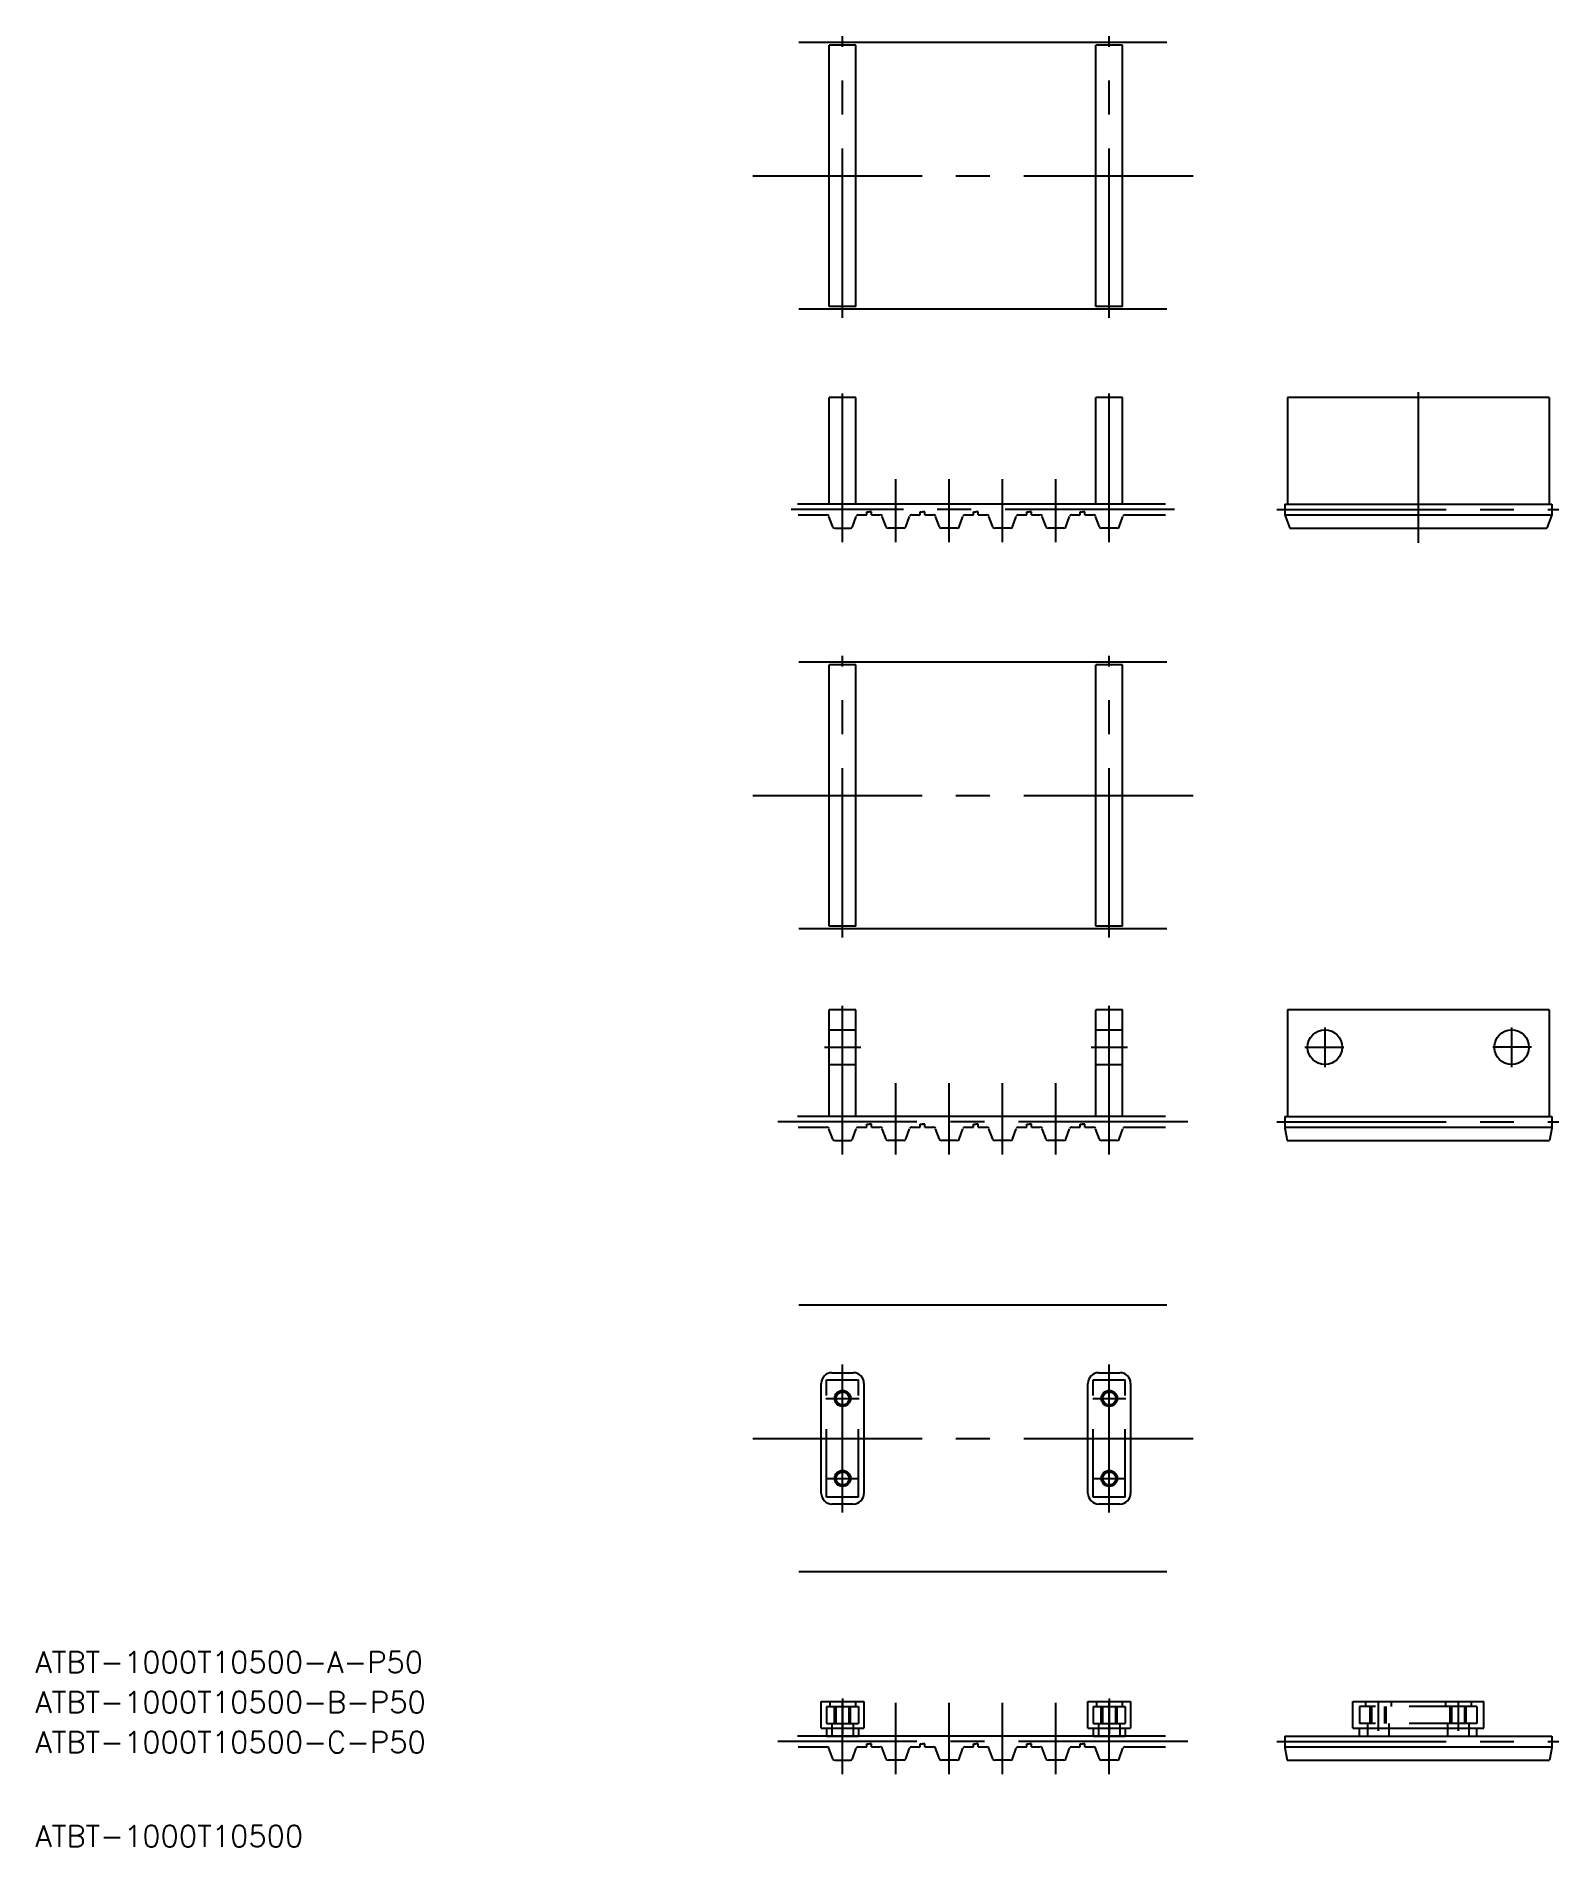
# Model space of a CAD drawing. Extents: x 339 to 625, y -176 to 163.
import ezdxf

# ---------------------------------------------------------------- set-up
doc = ezdxf.new("R2010")
doc.units = 0
doc.linetypes.add('CENTER', pattern=[50.8, 31.75, -6.35, 6.35, -6.35])
doc.linetypes.add('DASHED', pattern=[19.05, 12.7, -6.35])
doc.layers.get('0').update_dxf_attribs({"linetype": 'CONTINUOUS'})
doc.layers.add('CENTER', color=1, linetype='CENTER')
doc.styles.get("Standard").update_dxf_attribs({"font": 'txt', "bigfont": 'BIGFONT'})

msp = doc.modelspace()

# ---------------------------------------------------------------- linework, layer by layer
at = {"color": 7, "linetype": 'CONTINUOUS'}
for p, q in [((551.35, 162.27), (482.33, 162.27)), ((551.35, 112.27), (482.33, 112.27)), ((493.05, 112.77), (488.05, 112.77)), ((543.05, 112.77), (538.05, 112.77)), ((573.97, 95.73), (573.97, 75.73)), ((622.97, 95.73), (622.97, 75.73)), ((573.47, 75.73), (623.47, 75.73)), ((573.47, 75.73), (573.47, 73.73)), ((623.47, 75.73), (623.47, 73.73)), ((482.25, 73.73), (487.61, 73.73)), ((488.7, 71.49), (487.99, 73.46)), ((492.4, 71.49), (493.11, 73.46)), ((493.49, 73.73), (495.11, 73.73)), ((495.11, 73.73), (495.11, 74.31)), ((495.11, 74.31), (495.55, 74.31)), ((495.99, 74.31), (495.55, 74.31)), ((495.99, 73.73), (495.99, 74.31)), ((495.99, 73.73), (497.61, 73.73)), ((498.7, 71.49), (497.99, 73.46)), ((502.4, 71.49), (503.11, 73.46)), ((503.49, 73.73), (505.11, 73.73)), ((505.11, 73.73), (505.11, 74.31)), ((505.11, 74.31), (505.55, 74.31)), ((505.99, 74.31), (505.55, 74.31)), ((505.99, 73.73), (505.99, 74.31)), ((505.99, 73.73), (507.61, 73.73)), ((508.7, 71.49), (507.99, 73.46)), ((512.4, 71.49), (513.11, 73.46)), ((513.49, 73.73), (515.11, 73.73)), ((515.11, 73.73), (515.11, 74.31)), ((515.11, 74.31), (515.55, 74.31)), ((515.99, 74.31), (515.55, 74.31)), ((515.99, 73.73), (515.99, 74.31)), ((515.99, 73.73), (517.61, 73.73)), ((518.7, 71.49), (517.99, 73.46)), ((522.4, 71.49), (523.11, 73.46)), ((523.49, 73.73), (525.11, 73.73)), ((525.11, 73.73), (525.11, 74.31)), ((525.11, 74.31), (525.55, 74.31)), ((525.99, 74.31), (525.55, 74.31)), ((525.99, 73.73), (525.99, 74.31)), ((525.99, 73.73), (527.61, 73.73)), ((528.7, 71.49), (527.99, 73.46)), ((532.4, 71.49), (533.11, 73.46)), ((533.49, 73.73), (535.11, 73.73)), ((535.11, 73.73), (535.11, 74.31)), ((535.11, 74.31), (535.55, 74.31)), ((535.99, 74.31), (535.55, 74.31)), ((535.99, 73.73), (535.99, 74.31)), ((535.99, 73.73), (537.61, 73.73)), ((538.7, 71.49), (537.99, 73.46)), ((542.4, 71.49), (543.11, 73.46)), ((543.49, 73.73), (551.1, 73.73)), ((573.47, 73.73), (623.47, 73.73)), ((573.47, 73.73), (574.38, 71.23)), ((623.47, 73.73), (622.56, 71.23)), ((489.08, 71.23), (492.02, 71.23)), ((502.02, 71.23), (499.08, 71.23)), ((512.02, 71.23), (509.08, 71.23)), ((522.02, 71.23), (519.08, 71.23)), ((532.02, 71.23), (529.08, 71.23)), ((542.02, 71.23), (539.08, 71.23)), ((574.38, 71.23), (622.56, 71.23)), ((551.35, 46.11), (482.33, 46.11)), ((493.05, -3.39), (488.05, -3.39)), ((543.05, -3.39), (538.05, -3.39)), ((551.35, -3.89), (482.33, -3.89)), ((573.97, -19.06), (573.97, -39.06)), ((622.97, -19.06), (622.97, -39.06)), ((495.11, -41.06), (495.11, -40.48)), ((495.11, -40.48), (495.55, -40.48)), ((495.99, -40.48), (495.55, -40.48)), ((495.99, -41.06), (495.99, -40.48)), ((505.11, -41.06), (505.11, -40.48)), ((505.11, -40.48), (505.55, -40.48)), ((505.99, -40.48), (505.55, -40.48)), ((505.99, -41.06), (505.99, -40.48)), ((515.11, -41.06), (515.11, -40.48)), ((515.11, -40.48), (515.55, -40.48)), ((515.99, -40.48), (515.55, -40.48)), ((515.99, -41.06), (515.99, -40.48)), ((525.11, -41.06), (525.11, -40.48)), ((525.11, -40.48), (525.55, -40.48)), ((525.99, -40.48), (525.55, -40.48)), ((525.99, -41.06), (525.99, -40.48)), ((535.11, -41.06), (535.11, -40.48)), ((535.11, -40.48), (535.55, -40.48)), ((535.99, -40.48), (535.55, -40.48)), ((535.99, -41.06), (535.99, -40.48)), ((573.47, -39.06), (623.47, -39.06)), ((573.47, -39.06), (573.47, -41.26)), ((623.47, -39.06), (623.47, -41.26)), ((482.25, -41.06), (487.61, -41.06)), ((488.7, -43.3), (487.99, -41.33)), ((489.08, -43.56), (492.02, -43.56)), ((492.4, -43.3), (493.11, -41.33)), ((493.49, -41.06), (495.11, -41.06)), ((495.99, -41.06), (497.61, -41.06)), ((498.7, -43.3), (497.99, -41.33)), ((502.02, -43.56), (499.08, -43.56)), ((502.4, -43.3), (503.11, -41.33)), ((503.49, -41.06), (505.11, -41.06)), ((505.99, -41.06), (507.61, -41.06)), ((508.7, -43.3), (507.99, -41.33)), ((512.02, -43.56), (509.08, -43.56)), ((512.4, -43.3), (513.11, -41.33)), ((513.49, -41.06), (515.11, -41.06)), ((515.99, -41.06), (517.61, -41.06)), ((518.7, -43.3), (517.99, -41.33)), ((522.02, -43.56), (519.08, -43.56)), ((522.4, -43.3), (523.11, -41.33)), ((523.49, -41.06), (525.11, -41.06)), ((525.99, -41.06), (527.61, -41.06)), ((528.7, -43.3), (527.99, -41.33)), ((532.02, -43.56), (529.08, -43.56)), ((532.4, -43.3), (533.11, -41.33)), ((533.49, -41.06), (535.11, -41.06)), ((535.99, -41.06), (537.61, -41.06)), ((538.7, -43.3), (537.99, -41.33)), ((542.02, -43.56), (539.08, -43.56)), ((542.4, -43.3), (543.11, -41.33)), ((543.49, -41.06), (551.1, -41.06)), ((573.47, -41.06), (623.47, -41.06)), ((573.47, -41.26), (573.91, -43.56)), ((573.91, -43.56), (623.04, -43.56)), ((623.47, -41.26), (623.04, -43.56)), ((551.35, -74.39), (482.33, -74.39)), ((488.55, -87.09), (492.55, -87.09)), ((538.55, -87.09), (542.55, -87.09)), ((486.55, -109.69), (486.55, -89.09)), ((494.55, -89.09), (494.55, -109.69)), ((536.55, -109.69), (536.55, -89.09)), ((544.55, -89.09), (544.55, -109.69)), ((492.55, -111.69), (488.55, -111.69)), ((542.55, -111.69), (538.55, -111.69)), ((551.35, -124.39), (482.33, -124.39)), ((486.55, -148.72), (494.55, -148.72)), ((486.55, -153.72), (486.55, -148.72)), ((494.55, -148.72), (494.55, -153.72)), ((536.55, -148.72), (544.55, -148.72)), ((536.55, -153.72), (536.55, -148.72)), ((544.55, -148.72), (544.55, -153.72)), ((586.17, -148.72), (610.77, -148.72)), ((586.17, -153.72), (586.17, -148.72)), ((610.77, -153.72), (610.77, -148.72)), ((486.55, -153.72), (494.55, -153.72)), ((487.55, -153.72), (487.55, -155.22)), ((487.55, -155.22), (493.55, -155.22)), ((493.55, -153.72), (493.55, -155.22)), ((536.55, -153.72), (544.55, -153.72)), ((537.55, -153.72), (537.55, -155.22)), ((537.55, -155.22), (543.55, -155.22)), ((543.55, -153.72), (543.55, -155.22)), ((573.47, -155.22), (623.47, -155.22)), ((573.47, -155.22), (573.47, -157.42)), ((586.17, -153.72), (610.77, -153.72)), ((587.47, -155.22), (587.47, -153.72)), ((587.47, -155.22), (609.47, -155.22)), ((609.47, -155.22), (609.47, -153.72)), ((623.47, -155.22), (623.47, -157.42)), ((482.25, -157.22), (487.61, -157.22)), ((488.7, -159.46), (487.99, -157.48)), ((492.4, -159.46), (493.11, -157.48)), ((493.49, -157.22), (495.11, -157.22)), ((495.11, -157.22), (495.11, -156.63)), ((495.11, -156.63), (495.55, -156.63)), ((495.99, -156.63), (495.55, -156.63)), ((495.99, -157.22), (495.99, -156.63)), ((495.99, -157.22), (497.61, -157.22)), ((498.7, -159.46), (497.99, -157.48)), ((502.4, -159.46), (503.11, -157.48)), ((503.49, -157.22), (505.11, -157.22)), ((505.11, -157.22), (505.11, -156.63)), ((505.11, -156.63), (505.55, -156.63)), ((505.99, -156.63), (505.55, -156.63)), ((505.99, -157.22), (505.99, -156.63)), ((505.99, -157.22), (507.61, -157.22)), ((508.7, -159.46), (507.99, -157.48)), ((512.4, -159.46), (513.11, -157.48)), ((513.49, -157.22), (515.11, -157.22)), ((515.11, -157.22), (515.11, -156.63)), ((515.11, -156.63), (515.55, -156.63)), ((515.99, -156.63), (515.55, -156.63)), ((515.99, -157.22), (515.99, -156.63)), ((515.99, -157.22), (517.61, -157.22)), ((518.7, -159.46), (517.99, -157.48)), ((522.4, -159.46), (523.11, -157.48)), ((523.49, -157.22), (525.11, -157.22)), ((525.11, -157.22), (525.11, -156.63)), ((525.11, -156.63), (525.55, -156.63)), ((525.99, -156.63), (525.55, -156.63)), ((525.99, -157.22), (525.99, -156.63)), ((525.99, -157.22), (527.61, -157.22)), ((528.7, -159.46), (527.99, -157.48)), ((532.4, -159.46), (533.11, -157.48)), ((533.49, -157.22), (535.11, -157.22)), ((535.11, -157.22), (535.11, -156.63)), ((535.11, -156.63), (535.55, -156.63)), ((535.99, -156.63), (535.55, -156.63)), ((535.99, -157.22), (535.99, -156.63)), ((535.99, -157.22), (537.61, -157.22)), ((538.7, -159.46), (537.99, -157.48)), ((542.4, -159.46), (543.11, -157.48)), ((543.49, -157.22), (551.1, -157.22)), ((573.47, -157.22), (623.47, -157.22)), ((573.47, -157.42), (573.91, -159.72)), ((623.47, -157.42), (623.04, -159.72)), ((489.08, -159.72), (492.02, -159.72)), ((502.02, -159.72), (499.08, -159.72)), ((512.02, -159.72), (509.08, -159.72)), ((522.02, -159.72), (519.08, -159.72)), ((532.02, -159.72), (529.08, -159.72)), ((542.02, -159.72), (539.08, -159.72)), ((573.91, -159.72), (623.04, -159.72))]:
    msp.add_line(p, q, dxfattribs=at)
at = {"color": 3, "linetype": 'DASHED'}
for p, q in [((488.05, -22.81), (493.05, -22.81)), ((538.05, -22.81), (543.05, -22.81)), ((488.05, -29.31), (493.05, -29.31)), ((538.05, -29.31), (543.05, -29.31)), ((487.55, -88.39), (493.55, -88.39)), ((487.55, -110.39), (487.55, -88.39)), ((493.55, -110.39), (493.55, -88.39)), ((537.55, -88.39), (543.55, -88.39)), ((537.55, -110.39), (537.55, -88.39)), ((543.55, -110.39), (543.55, -88.39)), ((493.55, -110.39), (487.55, -110.39)), ((543.55, -110.39), (537.55, -110.39)), ((488.15, -148.72), (488.15, -149.62)), ((492.95, -148.72), (492.95, -149.62)), ((538.15, -148.72), (538.15, -149.62)), ((542.95, -148.72), (542.95, -149.62)), ((588.56, -148.72), (588.56, -149.62)), ((593.36, -148.72), (593.36, -149.62)), ((603.57, -148.72), (603.57, -149.62)), ((608.37, -148.72), (608.37, -149.62)), ((487.55, -149.62), (487.55, -152.82)), ((487.55, -149.62), (493.55, -149.62)), ((489.05, -152.82), (489.05, -149.62)), ((489.32, -152.82), (489.32, -149.62)), ((491.78, -152.82), (491.78, -149.62)), ((492.05, -152.82), (492.05, -149.62)), ((493.55, -149.62), (493.55, -152.82)), ((537.55, -149.62), (537.55, -152.82)), ((537.55, -149.62), (543.55, -149.62)), ((539.05, -152.82), (539.05, -149.62)), ((539.32, -152.82), (539.32, -149.62)), ((541.78, -152.82), (541.78, -149.62)), ((542.05, -152.82), (542.05, -149.62)), ((543.55, -149.62), (543.55, -152.82)), ((609.47, -149.62), (587.47, -149.62)), ((587.47, -149.62), (587.47, -152.82)), ((589.46, -152.82), (589.46, -149.62)), ((589.73, -152.82), (589.73, -149.62)), ((592.19, -152.82), (592.19, -149.62)), ((592.46, -152.82), (592.46, -149.62)), ((604.47, -152.82), (604.47, -149.62)), ((604.74, -152.82), (604.74, -149.62)), ((607.2, -152.82), (607.2, -149.62)), ((607.47, -152.82), (607.47, -149.62)), ((609.47, -149.62), (609.47, -152.82)), ((487.55, -152.82), (493.55, -152.82)), ((488.55, -152.92), (488.55, -155.22)), ((492.55, -152.92), (492.55, -155.22)), ((537.55, -152.82), (543.55, -152.82)), ((538.55, -152.92), (538.55, -155.22)), ((542.55, -152.92), (542.55, -155.22)), ((609.47, -152.82), (587.47, -152.82)), ((588.96, -152.82), (588.96, -155.22)), ((592.96, -152.82), (592.96, -155.22)), ((603.97, -152.82), (603.97, -155.22)), ((607.97, -152.82), (607.97, -155.22))]:
    msp.add_line(p, q, dxfattribs=at)
at = {"color": 7, "linetype": 'CONTINUOUS'}
for centre, radius in [((580.97, -26.06), 3.25), ((615.97, -26.06), 3.25), ((490.55, -91.89), 1.23), ((540.55, -91.89), 1.23), ((490.55, -106.89), 1.23), ((540.55, -106.89), 1.23)]:
    msp.add_circle(centre, radius, dxfattribs=at)
at = {"color": 3, "linetype": 'CONTINUOUS'}
for centre in [(490.55, -91.89), (540.55, -91.89), (490.55, -106.89), (540.55, -106.89)]:
    msp.add_circle(centre, 1.5, dxfattribs=at)
at = {"color": 7, "linetype": 'CONTINUOUS'}
for centre, radius, start, end in [((487.61, 73.33), 0.4, 20, 90), ((489.08, 71.63), 0.4, 200, 270), ((492.02, 71.63), 0.4, 270, 340), ((493.49, 73.33), 0.4, 90, 160), ((497.61, 73.33), 0.4, 20, 90), ((499.08, 71.63), 0.4, 200, 270), ((502.02, 71.63), 0.4, 270, 340), ((503.49, 73.33), 0.4, 90, 160), ((507.61, 73.33), 0.4, 20, 90), ((509.08, 71.63), 0.4, 200, 270), ((512.02, 71.63), 0.4, 270, 340), ((513.49, 73.33), 0.4, 90, 160), ((517.61, 73.33), 0.4, 20, 90), ((519.08, 71.63), 0.4, 200, 270), ((522.02, 71.63), 0.4, 270, 340), ((523.49, 73.33), 0.4, 90, 160), ((527.61, 73.33), 0.4, 20, 90), ((529.08, 71.63), 0.4, 200, 270), ((532.02, 71.63), 0.4, 270, 340), ((533.49, 73.33), 0.4, 90, 160), ((537.61, 73.33), 0.4, 20, 90), ((539.08, 71.63), 0.4, 200, 270), ((542.02, 71.63), 0.4, 270, 340), ((543.49, 73.33), 0.4, 90, 160), ((487.61, -41.46), 0.4, 20, 90), ((489.08, -43.16), 0.4, 200, 270), ((492.02, -43.16), 0.4, 270, 340), ((493.49, -41.46), 0.4, 90, 160), ((497.61, -41.46), 0.4, 20, 90), ((499.08, -43.16), 0.4, 200, 270), ((502.02, -43.16), 0.4, 270, 340), ((503.49, -41.46), 0.4, 90, 160), ((507.61, -41.46), 0.4, 20, 90), ((509.08, -43.16), 0.4, 200, 270), ((512.02, -43.16), 0.4, 270, 340), ((513.49, -41.46), 0.4, 90, 160), ((517.61, -41.46), 0.4, 20, 90), ((519.08, -43.16), 0.4, 200, 270), ((522.02, -43.16), 0.4, 270, 340), ((523.49, -41.46), 0.4, 90, 160), ((527.61, -41.46), 0.4, 20, 90), ((529.08, -43.16), 0.4, 200, 270), ((532.02, -43.16), 0.4, 270, 340), ((533.49, -41.46), 0.4, 90, 160), ((537.61, -41.46), 0.4, 20, 90), ((539.08, -43.16), 0.4, 200, 270), ((542.02, -43.16), 0.4, 270, 340), ((543.49, -41.46), 0.4, 90, 160), ((488.55, -89.09), 2, 90, 180), ((492.55, -89.09), 2, 0, 90), ((538.55, -89.09), 2, 90, 180), ((542.55, -89.09), 2, 0, 90), ((488.55, -109.69), 2, 180, 270), ((492.55, -109.69), 2, 270, 0), ((538.55, -109.69), 2, 180, 270), ((542.55, -109.69), 2, 270, 0), ((487.61, -157.62), 0.4, 20, 90), ((489.08, -159.32), 0.4, 200, 270), ((492.02, -159.32), 0.4, 270, 340), ((493.49, -157.62), 0.4, 90, 160), ((497.61, -157.62), 0.4, 20, 90), ((499.08, -159.32), 0.4, 200, 270), ((502.02, -159.32), 0.4, 270, 340), ((503.49, -157.62), 0.4, 90, 160), ((507.61, -157.62), 0.4, 20, 90), ((509.08, -159.32), 0.4, 200, 270), ((512.02, -159.32), 0.4, 270, 340), ((513.49, -157.62), 0.4, 90, 160), ((517.61, -157.62), 0.4, 20, 90), ((519.08, -159.32), 0.4, 200, 270), ((522.02, -159.32), 0.4, 270, 340), ((523.49, -157.62), 0.4, 90, 160), ((527.61, -157.62), 0.4, 20, 90), ((529.08, -159.32), 0.4, 200, 270), ((532.02, -159.32), 0.4, 270, 340), ((533.49, -157.62), 0.4, 90, 160), ((537.61, -157.62), 0.4, 20, 90), ((539.08, -159.32), 0.4, 200, 270), ((542.02, -159.32), 0.4, 270, 340), ((543.49, -157.62), 0.4, 90, 160)]:
    msp.add_arc(centre, radius, start, end, dxfattribs=at)
at = {"layer": 'CENTER', "color": 1, "linetype": 'CENTER'}
for p, q in [((490.55, 110.69), (490.55, 163.47)), ((540.55, 110.69), (540.55, 163.47)), ((473.7, 137.27), (559.98, 137.27)), ((490.55, 68.59), (490.55, 96.48)), ((540.55, 68.59), (540.55, 96.48)), ((598.47, 96.71), (598.47, 68.48)), ((500.55, 68.59), (500.55, 80.44)), ((510.55, 68.59), (510.55, 80.44)), ((520.55, 68.59), (520.55, 80.44)), ((530.55, 68.59), (530.55, 80.44)), ((552.75, 74.73), (480.94, 74.73)), ((571.94, 74.73), (624.8, 74.73)), ((490.55, -5.47), (490.55, 47.31)), ((540.55, -5.47), (540.55, 47.31)), ((473.7, 21.11), (559.98, 21.11)), ((490.55, -46.2), (490.55, -18.31)), ((490.55, -45.05), (490.55, -19.46)), ((540.55, -46.2), (540.55, -18.31)), ((580.97, -22.36), (580.97, -29.78)), ((615.97, -22.36), (615.97, -29.78)), ((487.15, -26.06), (493.99, -26.06)), ((537.15, -26.06), (543.99, -26.06)), ((577.23, -26.06), (584.51, -26.06)), ((619.72, -26.06), (612.44, -26.06)), ((500.55, -46.2), (500.55, -32.8)), ((510.55, -46.2), (510.55, -32.8)), ((520.55, -46.2), (520.55, -32.8)), ((530.55, -46.2), (530.55, -32.8)), ((555.25, -40.06), (478.44, -40.06)), ((571.94, -40.06), (624.8, -40.06)), ((490.55, -113.28), (490.55, -85.51)), ((490.55, -113.19), (490.55, -85.59)), ((540.55, -113.28), (540.55, -85.51)), ((540.55, -113.19), (540.55, -85.59)), ((487.43, -91.89), (493.67, -91.89)), ((537.43, -91.89), (543.67, -91.89)), ((473.7, -99.39), (559.98, -99.39)), ((485.87, -99.39), (495.23, -99.39)), ((535.87, -99.39), (545.23, -99.39)), ((487.43, -106.89), (493.67, -106.89)), ((537.43, -106.89), (543.67, -106.89)), ((490.55, -148.17), (490.55, -154.77)), ((490.55, -162.36), (490.55, -148.96)), ((500.55, -162.36), (500.55, -148.96)), ((510.55, -162.36), (510.55, -148.96)), ((520.55, -162.36), (520.55, -148.96)), ((530.55, -162.36), (530.55, -148.96)), ((540.55, -148.17), (540.55, -154.77)), ((540.55, -162.36), (540.55, -148.96)), ((590.96, -148.72), (590.96, -154.22)), ((605.97, -148.72), (605.97, -154.22)), ((555.25, -156.22), (478.44, -156.22)), ((571.94, -156.22), (624.8, -156.22))]:
    msp.add_line(p, q, dxfattribs=at)
at = {"layer": 'CENTER', "color": 7, "linetype": 'CONTINUOUS'}
for p, q in [((493.05, 161.77), (488.05, 161.77)), ((488.05, 112.77), (488.05, 161.77)), ((493.05, 112.77), (493.05, 161.77)), ((543.05, 161.77), (538.05, 161.77)), ((538.05, 112.77), (538.05, 161.77)), ((543.05, 112.77), (543.05, 161.77)), ((488.05, 75.73), (488.05, 95.73)), ((493.05, 95.73), (488.05, 95.73)), ((493.05, 75.73), (493.05, 95.73)), ((543.05, 95.73), (538.05, 95.73)), ((538.05, 75.73), (538.05, 95.73)), ((543.05, 75.73), (543.05, 95.73)), ((622.97, 95.73), (573.97, 95.73)), ((551.08, 75.73), (482.11, 75.73)), ((493.05, 45.61), (488.05, 45.61)), ((488.05, -3.39), (488.05, 45.61)), ((493.05, -3.39), (493.05, 45.61)), ((543.05, 45.61), (538.05, 45.61)), ((538.05, -3.39), (538.05, 45.61)), ((543.05, -3.39), (543.05, 45.61)), ((493.05, -19.06), (488.05, -19.06)), ((488.05, -39.06), (488.05, -19.06)), ((493.05, -39.06), (493.05, -19.06)), ((543.05, -19.06), (538.05, -19.06)), ((538.05, -39.06), (538.05, -19.06)), ((543.05, -39.06), (543.05, -19.06)), ((622.97, -19.06), (573.97, -19.06)), ((551.08, -39.06), (482.11, -39.06)), ((551.08, -155.22), (482.11, -155.22))]:
    msp.add_line(p, q, dxfattribs=at)

# ---------------------------------------------------------------- texts
at = {"color": 7, "linetype": 'CONTINUOUS'}
for s, p in [('ATBT-1000T10500-A-P50', (339.22, -143.33)), ('ATBT-1000T10500-B-P50', (339.22, -150.83)), ('ATBT-1000T10500-C-P50', (339.22, -158.33)), ('ATBT-1000T10500', (339.22, -175.95))]:
    msp.add_text(s, height=4, dxfattribs=at).set_placement(p)

doc.saveas('drawing.dxf')
